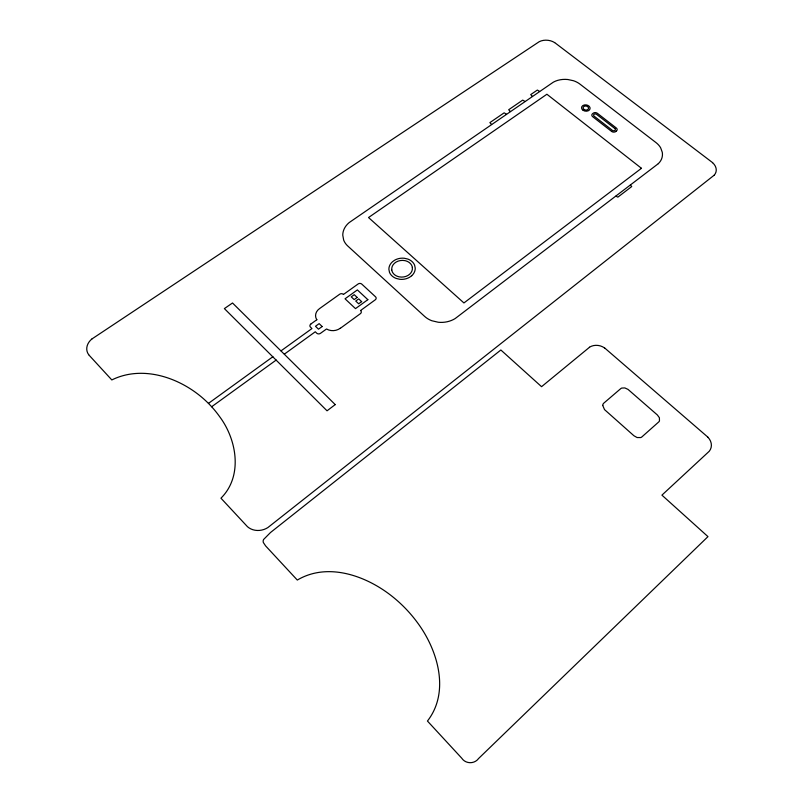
<?xml version="1.0" encoding="UTF-8"?>
<svg xmlns="http://www.w3.org/2000/svg" width="803" height="803" viewBox="0 0 803 803"><rect width="100%" height="100%" fill="white"/><g stroke="black" fill="none" stroke-linecap="round" stroke-linejoin="round"><path stroke-width="1.2" d="M713.977 175.355L267.831 527.601A16.391 14.384 -19.6 0 1 247.475 526.698L220.955 498.191C243.138 476.169 236.825 439.592 219.59 416.586A148.304 121.815 -24.5 0 0 204.594 399.723C180.384 377.721 142.793 364.652 111.818 379.939L88.631 354.695M589.502 347.267L541.563 386.685L500.861 349.998L270.511 532.509L263.595 539.496A4.557 4.045 -21.1 0 0 263.384 542.577L265.592 545.879L297.301 580.057C328.136 561.769 367.011 576.072 392.777 596.86A161.162 148.776 -41.4 0 1 417.55 622.787C437.695 649.978 450.252 691.704 427.447 721.044L461.625 758.062C465.449 764.024 474.443 764.295 478.638 758.464L707.975 536.625L661.923 495.14L709.22 451.286A12.758 10.881 21.5 0 0 707.875 437.213M615.69 131.562L616.363 131.07M360.547 310.53L375.212 299.85A2.6 2.128 -3.1 0 0 375.553 296.829L361.741 284.071A2.59 2.098 -3.7 0 0 358.118 283.981L343.433 294.47M340.362 328.286L360.336 313.712A2.63 2.158 -4.3 0 0 360.708 310.651M92.094 338.846L539.194 41.716A12.306 8.783 5.9 0 1 554.632 42.599M208.449 403.387L272.9 356.723M211.651 406.75L276.212 360.035M284.372 354.133L315.278 331.78L316.784 333.235A2.67 2.198 -7.1 0 0 320.517 333.305L326.53 328.979A10.841 8.923 -6 0 0 340.301 328.226M281.05 350.841L311.945 328.568L310.45 327.112A2.66 2.188 -7.3 0 1 310.902 324.031M310.881 324.01L316.874 319.704M554.662 42.579L712.622 162.668M611.605 131.421L592.654 116.676A2.871 2.128 8.1 0 1 592.644 113.665L593.297 113.163A2.871 2.128 8.1 0 1 597.362 113.293L616.302 127.998A2.891 2.148 9 0 1 616.353 131.05M539.596 91.442L537.378 90.046L530.713 94.603L532.399 96.39M604.699 348L707.915 437.183M525.011 101.469L522.713 100.104L508.66 109.75L510.367 111.537M630.445 185.061L631.72 186.547L617.848 197.147L615.921 196.143M506.462 114.217L504.154 112.832L489.89 122.618L491.566 124.455M412.361 267.419L412.19 266.636A9.937 8.03 -1.1 0 0 405.736 260.824L404.792 260.614A10.6 8.562 -1.1 0 0 391.794 269.999M391.764 269.999L391.924 270.792A9.947 8.04 -1.1 0 0 398.378 276.654L399.332 276.874A10.6 8.562 -1.1 0 0 412.33 267.429M615.66 131.551A2.901 2.158 9 0 1 611.595 131.431M88.681 354.665A15.528 12.196 -17.3 0 1 92.054 338.816M712.582 162.688A13.149 9.857 13 0 1 714.018 175.385M343.313 294.33A2.61 2.128 -4.9 0 0 339.639 294.259L319.654 308.523A10.82 8.873 -6.2 0 0 316.804 319.735M589.462 347.217A12.135 10.178 11.7 0 1 604.659 348.04M602.722 405.415L604.529 409.61L633.908 435.738L637.09 437.535L640.734 437.555A4.156 3.583 17.2 0 0 641.958 436.842L658.681 421.987A4.125 3.523 17.6 0 0 659.464 420.923L659.404 417.741L657.376 414.98L628.026 389.405L624.864 387.939L621.843 388.05A4.065 3.453 14.4 0 0 620.639 388.722L603.856 403.096A4.095 3.513 13.8 0 0 603.043 404.15L602.722 405.415M658.33 163.661L455.181 318.55A23.277 19.182 0.9 0 1 438.227 322.244L431.863 320.748A21.731 17.927 0.9 0 1 424.596 316.372L347.809 246.049A21.139 16.722 -2.7 0 1 343.664 240.067L342.761 235.088A22.645 17.917 -2.6 0 1 349.154 222.592L553.357 82.157A20.577 15.076 6.8 0 1 567.862 79.517L573.442 80.722A19.192 14.052 6.8 0 1 580.017 84.164L655.951 142.553A19.814 14.866 10.4 0 1 660.668 147.862L662.284 152.309A21.239 15.94 10.3 0 1 658.33 163.651M411.688 275.74L409.65 277.226A13.46 10.871 -1.1 0 1 399.834 279.293L396.19 278.44A12.607 10.188 -1.1 0 1 389.495 272.347L388.883 269.326A13.46 10.881 -1.1 0 1 392.516 261.718L394.554 260.252A13.46 10.871 -1.1 0 1 404.29 258.245L407.894 259.078A12.607 10.178 -1.1 0 1 414.589 265.09L415.231 268.092A13.45 10.871 -1.1 0 1 411.688 275.74M335.212 404.602L327.042 410.805L224.378 308.593L232.519 302.992L335.212 404.602M641.467 168.299L463.933 302.952L368.527 217.533L546.903 94.242L641.467 168.299M367.844 299.67L355.498 308.623L345.039 298.796L357.375 289.923L367.844 299.67M322.164 326.53L318.5 329.18L315.489 326.279L319.152 323.639L322.164 326.53M361.651 301.617L358.66 303.785L355.719 301.035L358.71 298.877L361.651 301.617M357.164 297.431L354.173 299.589L351.242 296.849L354.243 294.691L357.164 297.431M614.847 128.52L596.599 114.367A1.787 1.325 8.1 0 0 594.09 114.287A1.787 1.325 8.1 0 0 594.12 116.144L612.358 130.337A1.807 1.345 9 0 0 614.877 130.417A1.807 1.345 9 0 0 614.827 128.53M584.122 109.489A2.72 2.007 7.7 0 0 588.509 108.505A2.72 2.007 7.7 0 0 584.865 106.086A2.72 2.007 7.7 0 0 584.122 109.489M583.139 110.332A4.296 3.162 7.7 0 0 590.054 108.786A4.296 3.162 7.7 0 0 584.303 104.972A4.296 3.162 7.7 0 0 583.139 110.332"/></g></svg>
